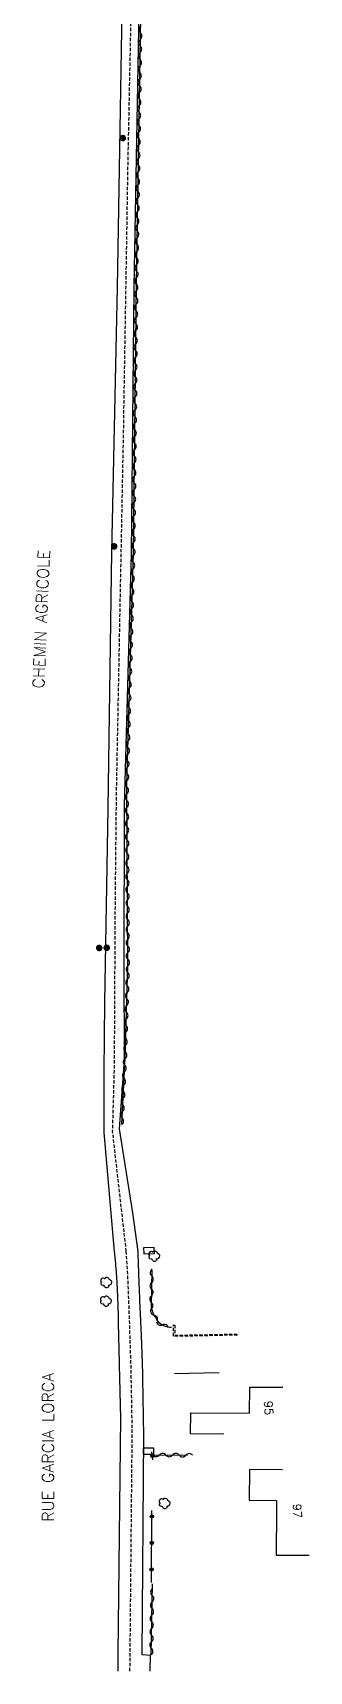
# Model space of a CAD drawing. Header units: millimetres. Extents: x 114000 to 119599, y 121000 to 124063.
# Drawn here: x 114236.8 to 114278.7, y 121000 to 121247.5 of the extents above; entities that cross this region are included whole.
import ezdxf
from ezdxf.enums import TextEntityAlignment as Align

# ---------------------------------------------------------------- set-up
doc = ezdxf.new("R2010")
doc.units = ezdxf.units.MM
doc.linetypes.add('DASHED', pattern=[0.75, 0.5, -0.25])
doc.layers.get('0').update_dxf_attribs({"linetype": 'CONTINUOUS'})
for name, color, linetype in [('W0001', 6, 'DASHED'), ('W0008', 7, 'CONTINUOUS'), ('W0100', 7, 'CONTINUOUS'), ('W0112', 1, 'DASHED'), ('W0300', 7, 'CONTINUOUS'), ('W0302', 3, 'CONTINUOUS'), ('W0310', 3, 'CONTINUOUS'), ('W0322', 7, 'CONTINUOUS'), ('W0989', 7, 'CONTINUOUS'), ('W0991', 7, 'CONTINUOUS'), ('W1471', 7, 'CONTINUOUS'), ('W1473', 7, 'CONTINUOUS')]:
    doc.layers.add(name, color=color, linetype=linetype)
doc.styles.get("Standard").update_dxf_attribs({"font": 'romans.shx', "width": 0.85})

# ---------------------------------------------------------------- blocks, each defined once
blk = doc.blocks.new('t310o')
at = {"color": 0, "linetype": 'Continuous'}
for centre, start, end in [((-0.5, 0.38), 216.8699, 323.1304), ((0.5, -0.37), 36.8699, 143.1303)]:
    blk.add_arc(centre, 0.625, start, end, dxfattribs=at)
blk = doc.blocks.new('T300')
for p, q in [((-0.8, 0.51), (-0.86, 0.34)), ((-0.86, 0.34), (-0.86, 0.17)), ((-0.86, 0.17), (-0.74, 0.06)), ((-0.69, 0.63), (-0.8, 0.51)), ((-0.8, -0.06), (-0.74, 0.06)), ((-0.74, 0.06), (-0.69, 0.11)), ((-0.57, 0.69), (-0.69, 0.63)), ((-0.46, 0.69), (-0.57, 0.69)), ((-0.29, 0.63), (-0.46, 0.69)), ((-0.29, 0.63), (-0.17, 0.74)), ((-0.23, 0.57), (-0.29, 0.63)), ((-0.17, 0.74), (-0.06, 0.8)), ((-0.06, 0.8), (0.06, 0.8)), ((0.06, 0.8), (0.23, 0.74)), ((0.23, 0.74), (0.34, 0.63)), ((0.34, 0.63), (0.4, 0.51)), ((0.46, 0.46), (0.34, 0.46)), ((0.4, 0.51), (0.4, 0.46)), ((0.57, 0.4), (0.46, 0.46)), ((0.57, 0.4), (0.69, 0.29)), ((0.69, 0.29), (0.74, 0.17)), ((0.74, 0.06), (0.69, -0.17)), ((0.74, 0.17), (0.74, 0.06)), ((-0.8, -0.17), (-0.8, -0.06)), ((-0.8, -0.23), (-0.8, -0.17)), ((-0.74, -0.34), (-0.8, -0.23)), ((-0.69, -0.4), (-0.74, -0.34)), ((-0.51, -0.46), (-0.69, -0.4)), ((-0.4, -0.46), (-0.51, -0.46)), ((-0.4, -0.46), (-0.34, -0.46)), ((-0.34, -0.46), (-0.34, -0.4)), ((-0.34, -0.51), (-0.34, -0.46)), ((-0.29, -0.63), (-0.34, -0.51)), ((-0.17, -0.74), (-0.29, -0.63)), ((-0.06, -0.8), (-0.17, -0.74)), ((0.06, -0.8), (-0.06, -0.8)), ((0.17, -0.74), (0.06, -0.8)), ((0.23, -0.69), (0.17, -0.74)), ((0.29, -0.46), (0.23, -0.46)), ((0.29, -0.63), (0.23, -0.69)), ((0.46, -0.4), (0.29, -0.46)), ((0.34, -0.51), (0.29, -0.63)), ((0.34, -0.51), (0.34, -0.46)), ((0.57, -0.34), (0.46, -0.4)), ((0.63, -0.29), (0.57, -0.34)), ((0.69, -0.17), (0.63, -0.29))]:
    blk.add_line(p, q)
blk = doc.blocks.new('t322o')
at = {"color": 0, "linetype": 'Continuous'}
for radius in [0.25, 0.15]:
    blk.add_circle((0, 0), radius, dxfattribs=at)
blk = doc.blocks.new('T1471')
at = {"color": 0, "linetype": 'Continuous', "flags": 128}
blk.add_lwpolyline([(-0.75, -0.5), (-0.75, 0.5), (0.75, 0.5), (0.75, -0.5), (-0.75, -0.5)], dxfattribs=at)
blk = doc.blocks.new('T1473')
at = {"color": 0, "linetype": 'Continuous', "const_width": 0.5, "flags": 128}
blk.add_lwpolyline([(-0.25, 0, 1), (0.25, 0, 1)], format="xyb", close=True, dxfattribs=at)

msp = doc.modelspace()

# ---------------------------------------------------------------- linework, layer by layer
at = {"layer": 'W0001', "flags": 128}
for points in [[(114251.02, 121063.43), (114248.95, 121081.55), (114249.23, 121091.26), (114249.35, 121114.76), (114249.52, 121131.86), (114250.62, 121187.93), (114251.28, 121227.86), (114252.47, 121284.6), (114252.77, 121310.76), (114253.17, 121322.83), (114253.64, 121327.76)], [(114251.57, 121000), (114251.62, 121004.93), (114251.81, 121025.16), (114251.88, 121032.14), (114251.9, 121037.62), (114251.74, 121045.91), (114251.51, 121053.04), (114251.28, 121059.1), (114251.02, 121063.43)]]:
    msp.add_lwpolyline(points, dxfattribs=at)
at = {"layer": 'W0008', "flags": 128}
for points in [[(114249.25, 121063.42), (114247.69, 121081.4), (114247.66, 121090.57), (114247.78, 121101.05), (114248.25, 121130.4), (114248.85, 121169.07), (114249.7, 121209.08), (114250.51, 121256.96), (114250.71, 121266.64), (114251.4, 121290.73), (114251.37, 121299.09), (114251.33, 121308.31), (114251.47, 121314.93), (114251.6, 121322.66), (114252.46, 121327.69), (114252.46, 121327.69)], [(114252.79, 121063.44), (114252.01, 121069.28), (114250.01, 121081.97), (114250.73, 121092.39), (114250.67, 121106.54), (114250.67, 121106.54), (114250.67, 121106.54), (114250.67, 121106.54), (114250.75, 121130.85), (114251.79, 121168.84), (114252.2, 121209.11), (114252.98, 121250.9)], [(114249.77, 121000), (114249.8, 121002.56), (114250.18, 121038.34), (114250.18, 121038.59), (114250.17, 121038.85), (114250.17, 121039.1), (114250.16, 121039.35), (114250.15, 121039.61), (114250.15, 121039.86), (114250.14, 121040.11), (114250.14, 121040.37), (114250.13, 121040.62), (114250.12, 121040.87), (114250.12, 121041.13), (114250.11, 121041.38), (114250.11, 121041.63), (114250.1, 121041.89), (114250.09, 121042.14), (114250.09, 121042.39), (114250.08, 121042.64), (114250.07, 121042.9), (114250.07, 121043.15), (114250.06, 121043.4), (114250.06, 121043.66), (114250.05, 121043.91), (114250.04, 121044.16), (114250.04, 121044.41), (114250.03, 121044.67), (114250.03, 121044.92), (114250.02, 121045.17), (114250.01, 121045.43), (114250.01, 121045.68), (114250, 121045.93), (114250, 121046.18), (114249.99, 121046.44), (114249.98, 121046.69), (114249.98, 121046.94), (114249.97, 121047.19), (114249.97, 121047.45), (114249.96, 121047.7), (114249.95, 121047.95), (114249.95, 121048.2), (114249.94, 121048.46), (114249.94, 121048.71), (114249.93, 121048.96), (114249.92, 121049.22), (114249.92, 121049.47), (114249.91, 121049.72), (114249.9, 121049.97), (114249.9, 121050.22), (114249.89, 121050.48), (114249.88, 121050.73), (114249.88, 121050.98), (114249.87, 121051.23), (114249.87, 121051.48), (114249.86, 121051.74), (114249.86, 121051.99), (114249.85, 121052.24), (114249.85, 121052.49), (114249.84, 121052.74), (114249.84, 121053), (114249.83, 121053.25), (114249.83, 121053.5), (114249.82, 121053.75), (114249.81, 121054), (114249.81, 121054.25), (114249.8, 121054.51), (114249.79, 121054.76), (114249.79, 121055.01), (114249.78, 121055.26), (114249.77, 121055.51), (114249.76, 121055.77), (114249.75, 121056.02), (114249.74, 121056.27), (114249.73, 121056.52), (114249.72, 121056.77), (114249.71, 121057.02), (114249.7, 121057.28), (114249.69, 121057.53), (114249.68, 121057.77), (114249.66, 121058.02), (114249.65, 121058.26), (114249.63, 121058.51), (114249.62, 121058.76), (114249.61, 121059), (114249.59, 121059.25), (114249.57, 121059.49), (114249.56, 121059.74), (114249.54, 121059.98), (114249.52, 121060.23), (114249.51, 121060.47), (114249.49, 121060.72), (114249.47, 121060.96), (114249.45, 121061.21), (114249.43, 121061.46), (114249.41, 121061.7), (114249.39, 121061.95), (114249.37, 121062.19), (114249.35, 121062.44), (114249.32, 121062.68), (114249.3, 121062.93), (114249.28, 121063.17), (114249.25, 121063.42)], [(114254.63, 121000), (114254.67, 121002.39), (114253.4, 121002.46), (114253.67, 121035.52), (114253.53, 121044.3), (114253.52, 121044.56), (114253.52, 121044.81), (114253.51, 121045.06), (114253.5, 121045.32), (114253.5, 121045.57), (114253.49, 121045.83), (114253.48, 121046.08), (114253.47, 121046.33), (114253.47, 121046.59), (114253.46, 121046.84), (114253.45, 121047.1), (114253.44, 121047.35), (114253.43, 121047.6), (114253.42, 121047.86), (114253.41, 121048.11), (114253.41, 121048.37), (114253.4, 121048.62), (114253.39, 121048.87), (114253.38, 121049.13), (114253.37, 121049.38), (114253.36, 121049.64), (114253.35, 121049.89), (114253.34, 121050.14), (114253.33, 121050.4), (114253.32, 121050.64), (114253.31, 121050.89), (114253.3, 121051.14), (114253.29, 121051.38), (114253.28, 121051.63), (114253.27, 121051.88), (114253.26, 121052.12), (114253.24, 121052.37), (114253.23, 121052.61), (114253.22, 121052.86), (114253.21, 121053.11), (114253.2, 121053.35), (114253.19, 121053.6), (114253.17, 121053.84), (114253.16, 121054.09), (114253.15, 121054.34), (114253.14, 121054.58), (114253.13, 121054.83), (114253.11, 121055.07), (114253.1, 121055.32), (114253.09, 121055.57), (114253.08, 121055.81), (114253.07, 121056.06), (114253.06, 121056.3), (114253.05, 121056.55), (114253.04, 121056.8), (114253.03, 121057.04), (114253.02, 121057.29), (114253.01, 121057.53), (114253, 121057.78), (114252.99, 121058.03), (114252.98, 121058.27), (114252.97, 121058.52), (114252.96, 121058.77), (114252.95, 121059.01), (114252.94, 121059.26), (114252.93, 121059.5), (114252.92, 121059.75), (114252.91, 121060), (114252.9, 121060.24), (114252.9, 121060.49), (114252.89, 121060.74), (114252.88, 121060.98), (114252.87, 121061.23), (114252.86, 121061.47), (114252.85, 121061.72), (114252.84, 121061.97), (114252.84, 121062.21), (114252.83, 121062.46), (114252.82, 121062.71), (114252.81, 121062.95), (114252.8, 121063.2), (114252.79, 121063.44)]]:
    msp.add_lwpolyline(points, dxfattribs=at)
at = {"layer": 'W0100', "flags": 128}
for points in [[(114265.76, 121035.84), (114260.76, 121035.86), (114260.77, 121039.04), (114269.69, 121039.01), (114269.7, 121042.93), (114274.7, 121042.92)], [(114274.66, 121030.45), (114269.66, 121030.49), (114269.63, 121025.83), (114273.75, 121025.8), (114273.74, 121024.32), (114273.72, 121017.56), (114278.72, 121017.54)]]:
    msp.add_lwpolyline(points, dxfattribs=at)
at = {"layer": 'W0112', "flags": 128}
msp.add_lwpolyline([(114258.37, 121052.31), (114258.35, 121050.77), (114267.88, 121050.94), (114267.88, 121050.78), (114258.35, 121050.59), (114258.16, 121050.6), (114258.18, 121052.32)], close=True, dxfattribs=at)
at = {"layer": 'W0302', "flags": 128}
msp.add_lwpolyline([(114258.32, 121044.98), (114265.09, 121045.13)], dxfattribs=at)
at = {"layer": 'W0310', "flags": 128}
for points in [[(114250.32, 121082.59), (114250.84, 121092.75), (114251.27, 121106.63), (114251.11, 121133.86), (114252.1, 121169), (114252.54, 121209.61), (114253.4, 121262.43), (114254.08, 121289.44), (114254.29, 121300.67)], [(114254.89, 121060.72), (114254.77, 121054.99), (114254.83, 121054.75), (114254.91, 121054.52), (114254.99, 121054.3), (114255.08, 121054.07), (114255.18, 121053.86), (114255.29, 121053.64), (114255.42, 121053.43), (114255.55, 121053.22), (114255.69, 121053.01), (114255.85, 121052.81), (114256.03, 121052.63), (114256.23, 121052.48), (114256.44, 121052.35), (114256.66, 121052.24), (114256.89, 121052.15), (114257.12, 121052.08), (114257.35, 121052.03), (114257.59, 121052), (114257.84, 121051.99)], [(114255.02, 121032.68), (114260.26, 121032.63)], [(114254.8, 121002.46), (114254.97, 121013.21)]]:
    msp.add_lwpolyline(points, dxfattribs=at)
at = {"layer": 'W0322', "flags": 128}
for points in [[(114255.04, 121031.95), (114254.89, 121033.13)], [(114254.84, 121013.39), (114254.89, 121024.29)]]:
    msp.add_lwpolyline(points, dxfattribs=at)

# ---------------------------------------------------------------- block references
at = {"layer": 'W0300'}
for p in [(114255.28, 121062.72), (114248.02, 121058.72), (114247.97, 121055.9), (114256.86, 121025.35)]:
    msp.add_blockref('T300', p, dxfattribs=at)
at = {"layer": 'W0310'}
for p, rotation in [((114253.15, 121247.55), 89.07321619452075), ((114253.09, 121243.55), 89.07321619452075), ((114253.12, 121245.55), 89.07321619452075), ((114253.06, 121241.55), 89.07321619452075), ((114253.03, 121239.55), 89.07321619452075), ((114252.99, 121237.55), 89.07321619452075), ((114252.93, 121233.55), 89.07321619452075), ((114252.96, 121235.55), 89.07321619452075), ((114252.9, 121231.55), 89.07321619452075), ((114252.86, 121229.55), 89.07321619452075), ((114252.83, 121227.55), 89.07321619452075), ((114252.8, 121225.55), 89.07321619452075), ((114252.73, 121221.55), 89.07321619452075), ((114252.77, 121223.55), 89.07321619452075), ((114252.7, 121219.55), 89.07321619452075), ((114252.67, 121217.55), 89.07321619452075), ((114252.64, 121215.55), 89.07321619452075), ((114252.57, 121211.55), 89.07321619452075), ((114252.6, 121213.55), 89.07321619452075), ((114252.54, 121209.55), 89.38369836058604), ((114252.52, 121207.55), 89.38369836058604), ((114252.5, 121205.55), 89.38369836058604), ((114252.45, 121201.55), 89.38369836058604), ((114252.48, 121203.55), 89.38369836058604), ((114252.43, 121199.55), 89.38369836058604), ((114252.41, 121197.55), 89.38369836058604), ((114252.39, 121195.55), 89.38369836058604), ((114252.35, 121191.55), 89.38369836058604), ((114252.37, 121193.55), 89.38369836058604), ((114252.33, 121189.55), 89.38369836058604), ((114252.3, 121187.55), 89.38369836058604), ((114252.28, 121185.56), 89.38369836058604), ((114252.24, 121181.56), 89.38369836058604), ((114252.26, 121183.56), 89.38369836058604), ((114252.22, 121179.56), 89.38369836058604), ((114252.2, 121177.56), 89.38369836058604), ((114252.17, 121175.56), 89.38369836058604), ((114252.15, 121173.56), 89.38369836058604), ((114252.11, 121169.56), 89.38369836058604), ((114252.13, 121171.56), 89.38369836058604), ((114252.06, 121167.56), 88.37517839160557), ((114252.01, 121165.56), 88.37517839160557), ((114251.95, 121163.56), 88.37517839160557), ((114251.84, 121159.56), 88.37517839160557), ((114251.89, 121161.56), 88.37517839160557), ((114251.78, 121157.56), 88.37517839160557), ((114251.72, 121155.56), 88.37517839160557), ((114251.67, 121153.56), 88.37517839160557), ((114251.55, 121149.56), 88.37517839160557), ((114251.61, 121151.56), 88.37517839160557), ((114251.5, 121147.56), 88.37517839160557), ((114251.44, 121145.57), 88.37517839160557), ((114251.38, 121143.57), 88.37517839160557), ((114251.27, 121139.57), 88.37517839160557), ((114251.33, 121141.57), 88.37517839160557), ((114251.21, 121137.57), 88.37517839160557), ((114251.16, 121135.57), 88.37517839160557), ((114251.11, 121133.57), 90.33984659482257), ((114251.12, 121131.57), 90.33984659482257), ((114251.13, 121129.57), 90.33984659482257), ((114251.14, 121127.57), 90.33984659482257), ((114251.16, 121125.57), 90.33984659482257), ((114251.17, 121123.57), 90.33984659482257), ((114251.18, 121121.57), 90.33984659482257), ((114251.19, 121119.57), 90.33984659482257), ((114251.2, 121117.57), 90.33984659482257), ((114251.22, 121115.57), 90.33984659482257), ((114251.23, 121113.57), 90.33984659482257), ((114251.24, 121111.57), 90.33984659482257), ((114251.25, 121109.57), 90.33984659482257), ((114251.26, 121107.57), 90.33984659482257), ((114251.24, 121105.57), 88.24115553227539), ((114251.17, 121103.57), 88.24115553227539), ((114251.11, 121101.57), 88.24115553227539), ((114250.99, 121097.57), 88.24115553227539), ((114251.05, 121099.57), 88.24115553227539), ((114250.93, 121095.58), 88.24115553227539), ((114250.87, 121093.58), 88.24115553227539), ((114250.78, 121091.58), 87.07973951642653), ((114250.58, 121087.58), 87.07973951642653), ((114250.68, 121089.58), 87.07973951642653), ((114250.48, 121085.59), 87.07973951642653), ((114250.38, 121083.59), 87.07973951642653), ((114254.83, 121057.72), 268.7854246999898), ((114254.87, 121059.72), 268.7854246999898), ((114254.79, 121055.72), 268.7854246999898), ((114255.21, 121053.8), 297.6930190958972), ((114256.5, 121052.32), 333.5582242947542), ((114256.02, 121032.67), 359.4880354644383), ((114258.02, 121032.65), 359.4880354644383), ((114260.02, 121032.63), 359.4880354644383), ((114254.94, 121011.45), 89.10559571353723), ((114254.91, 121009.46), 89.10559571353723), ((114254.88, 121007.46), 89.10559571353723), ((114254.82, 121003.46), 89.10559571353723), ((114254.85, 121005.46), 89.10559571353723)]:
    msp.add_blockref('t310o', p, dxfattribs=dict(at, rotation=rotation))
at = {"layer": 'W0322'}
msp.add_blockref('t322o', (114254.96, 121032.54), dxfattribs=at)
at = {"layer": 'W0322', "rotation": 89.72986630400105}
for p in [(114254.89, 121023.38), (114254.87, 121019.39), (114254.85, 121015.39)]:
    msp.add_blockref('t322o', p, dxfattribs=at)
at = {"layer": 'W1471'}
for p, rotation in [((114254.45, 121063.54), 183.2421534436469), ((114254.38, 121033.26), 179.5333066905559)]:
    msp.add_blockref('T1471', p, dxfattribs=dict(at, rotation=rotation))
at = {"layer": 'W1473'}
for p in [(114250.48, 121231.64), (114249.18, 121169.95), (114246.92, 121109.28), (114248.06, 121109.3)]:
    msp.add_blockref('T1473', p, dxfattribs=at)

# ---------------------------------------------------------------- texts
at = {"layer": 'W0989'}
for s, rotation, p in [('CHEMIN AGRICOLE', 87.6577, (114238.12, 121158.94)), ('RUE GARCIA LORCA', 90, (114239.16, 121033.83))]:
    msp.add_text(s, height=1.75, rotation=rotation, dxfattribs=at).set_placement(p, align=Align.MIDDLE)
at = {"layer": 'W0991'}
for s, rotation, p in [('95', 272.883, (114272.57, 121039.77)), ('97', 272.2309, (114276.91, 121024.23))]:
    msp.add_text(s, height=1.25, rotation=rotation, dxfattribs=at).set_placement(p, align=Align.MIDDLE)

doc.saveas('drawing.dxf')
